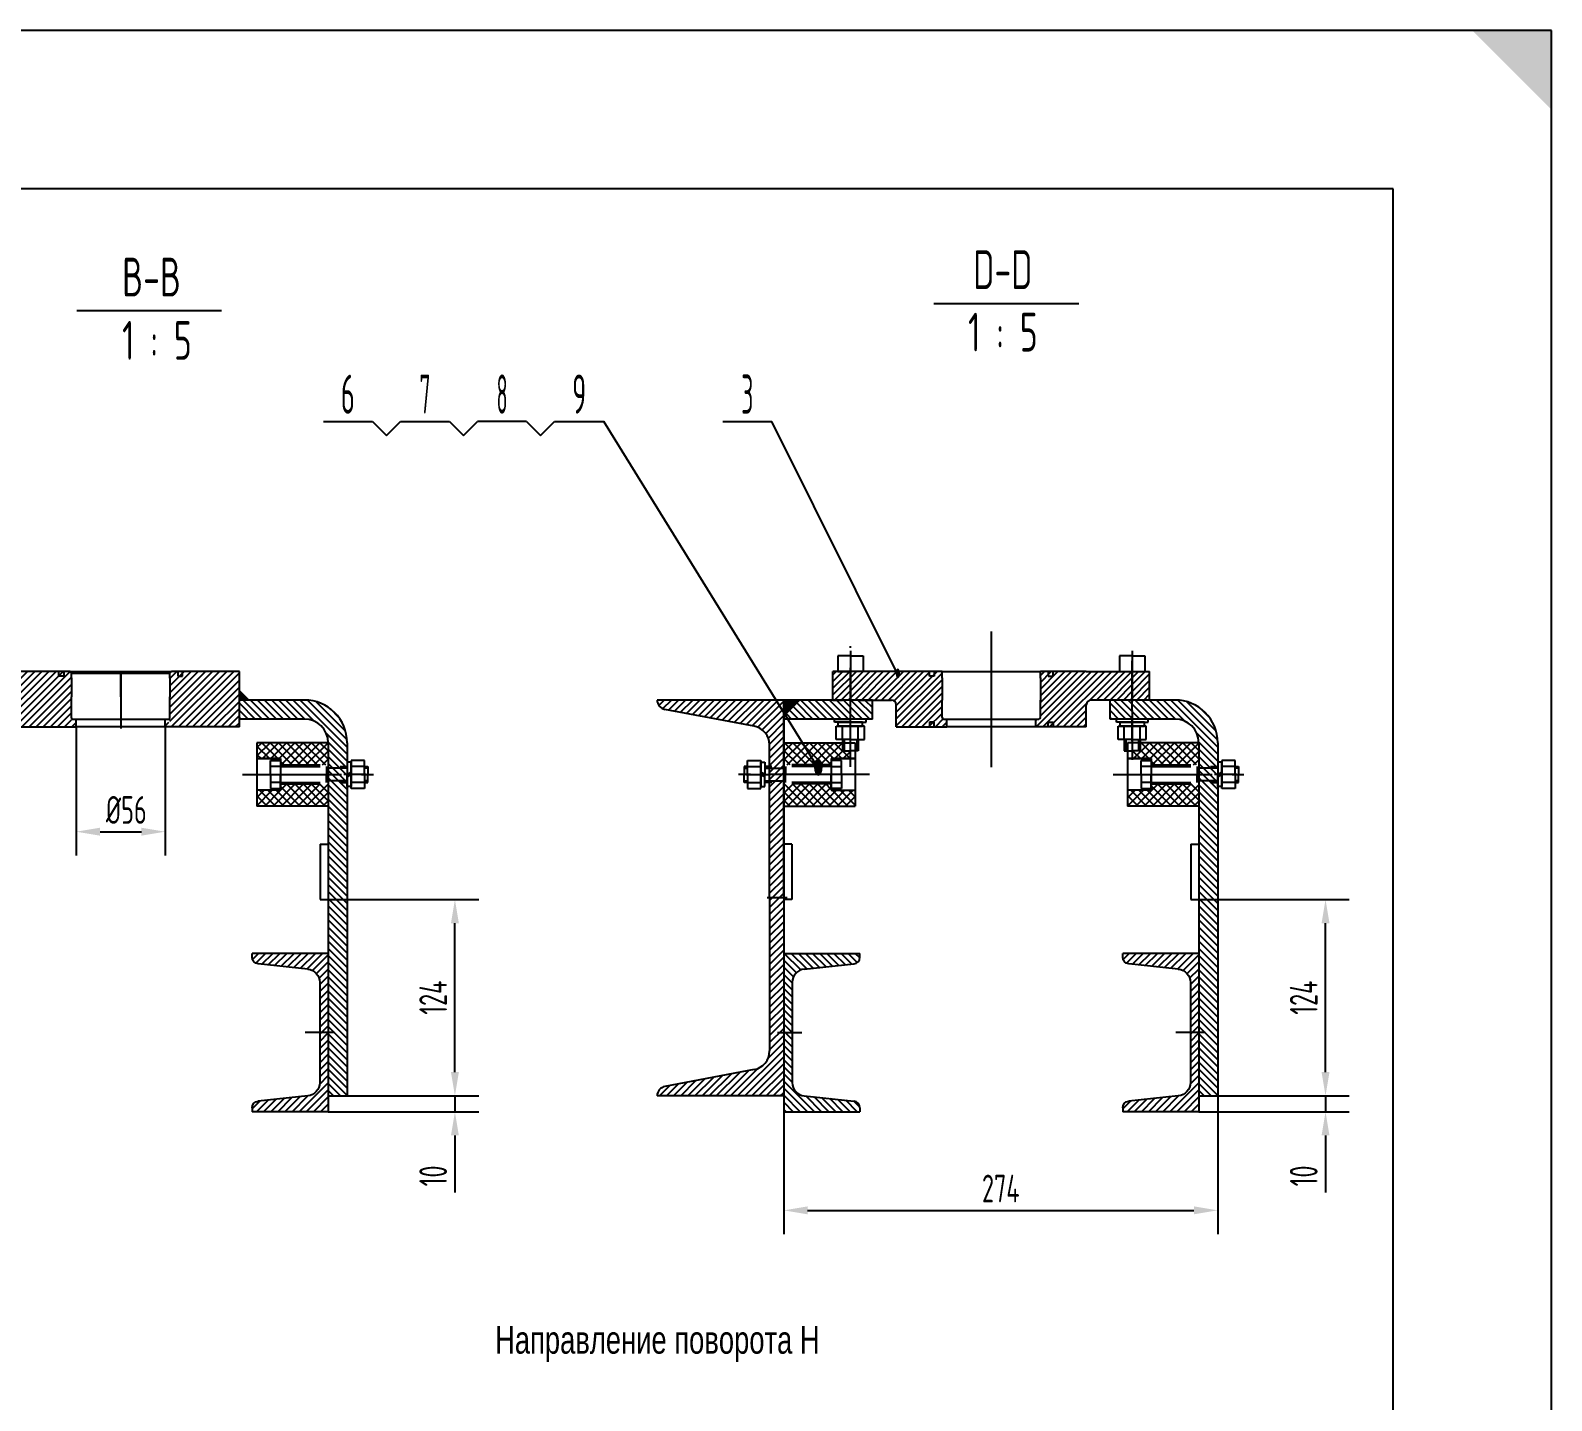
# Model space of a CAD drawing. Header units: millimetres. Extents: x 0 to 12615, y 0 to 8910.
# Drawn here: x 9733 to 12615, y 6314 to 8910 of the extents above; entities that cross this region are included whole.
import ezdxf
from ezdxf.enums import TextEntityAlignment as Align

# ---------------------------------------------------------------- set-up
doc = ezdxf.new("R2010")
doc.units = ezdxf.units.MM
doc.header["$LTSCALE"] = 150
doc.linetypes.add('F', pattern=[0.75, 0.5, -0.25])
doc.linetypes.add('G', pattern=[2, 1.25, -0.25, 0.25, -0.25])
for name, color, linetype in [('01', 7, 'Continuous'), ('02', 1, 'Continuous'), ('04', 2, 'F'), ('05', 4, 'G'), ('08', 1, 'Continuous'), ('10', 1, 'Continuous'), ('11', 3, 'Continuous')]:
    doc.layers.add(name, color=color, linetype=linetype)
doc.styles.get("Standard").update_dxf_attribs({"font": 'isocp', "width": 0.707, "bigfont": 'intecad.shx'})
doc.dimstyles.new('INTE', dxfattribs={"dimscale": 15, "dimtxt": 3.5, "dimasz": 3, "dimexe": 3, "dimexo": 0, "dimgap": 1, "dimtad": 1, "dimdsep": 46, "dimtxsty": 'Standard', "dimcen": 0, "dimclrd": 1, "dimclre": 1, "dimclrt": 3, "dimaunit": 1, "dimadec": 0, "dimazin": 0, "dimtfac": 1, "dimtmove": 0, "dimatfit": 0, "dimfxl": 1, "dimarcsym": 0})
pattern_1 = [(45, (-130778.816, -23984.272), (-6.7351921, 6.7351921), [])]
pattern_2 = [(135, (-2130.604, 4194.503), (-6.735192, -6.735192), [])]
pattern_3 = [(45, (-2130.604, 4194.503), (-6.735192, 6.735192), [])]
pattern_4 = [(45, (-17047.381, -4713.296), (-7.857724, 7.857724), []), (135, (-17047.381, -4713.296), (-7.857724, -7.857724), [])]

# ---------------------------------------------------------------- blocks, each defined once
blk = doc.blocks.new('槽钢')
at = {"layer": '01', "color": 7, "linetype": 'Continuous'}
for p, q in [((0, 50), (0, -50)), ((0, 50), (48, 50)), ((0, 50), (48, 50)), ((48, 47.52), (48, 50)), ((5.3, 31.61), (5.3, -31.61)), ((48, -47.52), (48, -50)), ((0, -50), (48, -50))]:
    blk.add_line(p, q, dxfattribs=at)
at = {"layer": '01'}
for p, q in [((12.92, 40.06), (44.24, 43.34)), ((12.92, -40.06), (44.24, -43.34))]:
    blk.add_line(p, q, dxfattribs=at)
for centre, radius, start, end in [((13.8, 31.61), 8.5, 95.97618, 180), ((43.8, 47.52), 4.2, 275.97618, 0), ((13.8, -31.61), 8.5, 180, 264.02382), ((43.8, -47.52), 4.2, 0, 84.02382)]:
    blk.add_arc(centre, radius, start, end, dxfattribs=at)
at = {"layer": '05', "color": 4, "linetype": 'G'}
blk.add_line((-3.96, 0), (11.36, 0), dxfattribs=at)
blk = doc.blocks.new('*D165')
at = {"layer": '08', "color": 1, "lineweight": -2}
for p, q in [((10290, 7263.4), (10582.6, 7263.4)), ((10537.6, 6936.4), (10537.6, 7218.4)), ((10333.5, 6891.4), (10582.6, 6891.4))]:
    blk.add_line(p, q, dxfattribs=at)
at = {"layer": '08', "color": 1}
for points in [[(10530.1, 7218.4), (10545.1, 7218.4), (10537.6, 7263.4)], [(10530.1, 6936.4), (10545.1, 6936.4), (10537.6, 6891.4)]]:
    blk.add_solid(points, dxfattribs=at)
at = {"layer": 'Defpoints', "color": 0}
for p in [(10290, 7263.4), (10537.6, 7263.4), (10333.5, 6891.4)]:
    blk.add_point(p, dxfattribs=at)
at = {"layer": '08', "color": 3, "insert": (10496.4, 7077.4), "char_height": 52.5, "attachment_point": 5, "rotation": 90}
blk.add_mtext('124', dxfattribs=at)
blk = doc.blocks.new('*D166')
at = {"layer": '08', "color": 1, "lineweight": -2}
for p, q in [((10537.6, 6936.4), (10537.6, 6981.4)), ((10333.5, 6891.4), (10582.6, 6891.4)), ((10537.6, 6891.4), (10537.6, 6861.4)), ((10297.5, 6861.4), (10582.6, 6861.4)), ((10537.6, 6816.4), (10537.6, 6708))]:
    blk.add_line(p, q, dxfattribs=at)
at = {"layer": '08', "color": 1}
for points in [[(10530.1, 6936.4), (10545.1, 6936.4), (10537.6, 6891.4)], [(10530.1, 6816.4), (10545.1, 6816.4), (10537.6, 6861.4)]]:
    blk.add_solid(points, dxfattribs=at)
at = {"layer": 'Defpoints', "color": 0}
for p in [(10333.5, 6891.4), (10297.5, 6861.4), (10537.6, 6861.4)]:
    blk.add_point(p, dxfattribs=at)
at = {"layer": '08', "color": 3, "insert": (10496.4, 6739.7), "char_height": 52.5, "attachment_point": 5, "rotation": 90}
blk.add_mtext('10', dxfattribs=at)
blk = doc.blocks.new('*D122')
at = {"layer": '08', "color": 1, "lineweight": -2}
for p, q in [((9820.3, 7590.4), (9820.3, 7346.9)), ((9988.7, 7590.4), (9988.7, 7346.9)), ((9865.3, 7391.9), (9943.7, 7391.9))]:
    blk.add_line(p, q, dxfattribs=at)
at = {"layer": '08', "color": 1}
for points in [[(9865.3, 7399.4), (9865.3, 7384.4), (9820.3, 7391.9)], [(9943.7, 7399.4), (9943.7, 7384.4), (9988.7, 7391.9)]]:
    blk.add_solid(points, dxfattribs=at)
at = {"layer": 'Defpoints', "color": 0}
for p in [(9820.3, 7590.4), (9988.7, 7590.4), (9988.7, 7391.9)]:
    blk.add_point(p, dxfattribs=at)
at = {"layer": '08', "color": 3, "insert": (9904.5, 7433.1), "char_height": 52.5, "attachment_point": 5}
blk.add_mtext(' %%c56  ', dxfattribs=at)
blk = doc.blocks.new('*U85')
at = {"layer": '01'}
for p, q in [((0, 125), (80, 125)), ((0, 0), (0, 125)), ((18.77, 108.45), (75.11, 119.1)), ((9, 0), (9, 96.66)), ((0, 0), (0, -125)), ((9, 0), (9, -96.66)), ((18.77, -108.45), (75.11, -119.1)), ((0, -125), (80, -125))]:
    blk.add_line(p, q, dxfattribs=at)
for centre, radius, start, end in [((74, 125), 6, 280.70564, 0), ((21, 96.66), 12, 100.70564, 180), ((21, -96.66), 12, 180, 259.29436), ((74, -125), 6, 360, 79.29436)]:
    blk.add_arc(centre, radius, start, end, dxfattribs=at)
at = {"layer": '05'}
blk.add_line((-2.07, 0), (10.62, 0), dxfattribs=at)
blk = doc.blocks.new('*D187')
at = {"layer": '08', "color": 1, "lineweight": -2}
for p, q in [((11939.1, 7263.4), (12231.8, 7263.4)), ((12186.8, 6936.4), (12186.8, 7218.4)), ((11982.6, 6891.4), (12231.8, 6891.4))]:
    blk.add_line(p, q, dxfattribs=at)
at = {"layer": '08', "color": 1}
for points in [[(12179.3, 7218.4), (12194.3, 7218.4), (12186.8, 7263.4)], [(12179.3, 6936.4), (12194.3, 6936.4), (12186.8, 6891.4)]]:
    blk.add_solid(points, dxfattribs=at)
at = {"layer": 'Defpoints', "color": 0}
for p in [(11939.1, 7263.4), (12186.8, 7263.4), (11982.6, 6891.4)]:
    blk.add_point(p, dxfattribs=at)
at = {"layer": '08', "color": 3, "insert": (12145.5, 7077.4), "char_height": 52.5, "attachment_point": 5, "rotation": 90}
blk.add_mtext('124', dxfattribs=at)
blk = doc.blocks.new('*D188')
at = {"layer": '08', "color": 1, "lineweight": -2}
for p, q in [((12186.8, 6936.4), (12186.8, 6981.4)), ((11982.6, 6891.4), (12231.8, 6891.4)), ((12186.8, 6891.4), (12186.8, 6861.4)), ((11946.6, 6861.4), (12231.8, 6861.4)), ((12186.8, 6816.4), (12186.8, 6708))]:
    blk.add_line(p, q, dxfattribs=at)
at = {"layer": '08', "color": 1}
for points in [[(12179.3, 6936.4), (12194.3, 6936.4), (12186.8, 6891.4)], [(12179.3, 6816.4), (12194.3, 6816.4), (12186.8, 6861.4)]]:
    blk.add_solid(points, dxfattribs=at)
at = {"layer": 'Defpoints', "color": 0}
for p in [(11982.6, 6891.4), (11946.6, 6861.4), (12186.8, 6861.4)]:
    blk.add_point(p, dxfattribs=at)
at = {"layer": '08', "color": 3, "insert": (12145.5, 6739.7), "char_height": 52.5, "attachment_point": 5, "rotation": 90}
blk.add_mtext('10', dxfattribs=at)
blk = doc.blocks.new('*U186')
at = {"layer": '01'}
for p, q in [((-8.4, 0), (-8.4, 8.89)), ((-8.4, 8.89), (0, 8.89)), ((-8.4, 5), (0, 5)), ((0, 8.89), (0, 0)), ((0, -8.89), (0, 0)), ((-8.4, 0), (-8.4, -8.89)), ((-8.4, -5), (0, -5)), ((-8.4, -8.89), (0, -8.89))]:
    blk.add_line(p, q, dxfattribs=at)
at = {"layer": '05'}
blk.add_line((-9.45, 0), (1.05, 0), dxfattribs=at)
blk = doc.blocks.new('*D209')
at = {"layer": '08', "color": 1, "lineweight": -2}
for p, q in [((11982.6, 6891.4), (11982.6, 6629.5)), ((11160.6, 6861.4), (11160.6, 6629.5)), ((11205.6, 6674.5), (11937.6, 6674.5))]:
    blk.add_line(p, q, dxfattribs=at)
at = {"layer": '08', "color": 1}
for points in [[(11205.6, 6682), (11205.6, 6667), (11160.6, 6674.5)], [(11937.6, 6682), (11937.6, 6667), (11982.6, 6674.5)]]:
    blk.add_solid(points, dxfattribs=at)
at = {"layer": 'Defpoints', "color": 0}
for p in [(11982.6, 6891.4), (11160.6, 6861.4), (11982.6, 6674.5)]:
    blk.add_point(p, dxfattribs=at)
at = {"layer": '08', "color": 3, "insert": (11571.6, 6715.8), "char_height": 52.5, "attachment_point": 5}
blk.add_mtext('274', dxfattribs=at)
blk = doc.blocks.new('*U227')
at = {"layer": '01'}
for points in [[(821, 574), (20, 574)], [(821, 20), (821, 574)]]:
    blk.add_lwpolyline(points, dxfattribs=at)
blk.add_solid([(841, 584), (841, 594), (831, 594)], dxfattribs=at)
at = {"layer": '02'}
for points in [[(841, 594), (0, 594)], [(841, 0), (841, 594)]]:
    blk.add_lwpolyline(points, dxfattribs=at)

msp = doc.modelspace()

# ---------------------------------------------------------------- hatches: boundary and pattern name
at = {"layer": '02', "linetype": 'Continuous'}
h = msp.add_hatch(dxfattribs=at)
h.set_pattern_fill('_USER', color=1, scale=9, angle=45, style=0, pattern_type=0)
h.set_pattern_definition([(45, (-20034.143, -4621.343), (-6.363961, 6.363961), [])])
h.paths.add_polyline_path([(11286.644, 7695.388), (11286.644, 7641.388), (11328.644, 7641.388), (11364.644, 7641.388, -0.41421356), (11373.644, 7632.388), (11373.644, 7590.388), (11469.415, 7590.388), (11469.415, 7605.383), (11463.644, 7605.383, -0.41421356), (11460.644, 7608.383), (11460.644, 7641.383), (11460.644, 7683.383), (11460.644, 7695.388)])
h.paths.add_polyline_path([(11253.644, 7641.388), (11271.644, 7641.388), (11286.644, 7641.388), (11286.644, 7695.388), (11262.644, 7695.388), (11253.644, 7695.388)])
h.paths.add_polyline_path([(11646.644, 7695.388), (11646.644, 7683.083), (11646.644, 7641.383), (11646.644, 7608.383, -0.41421356), (11643.644, 7605.383), (11637.874, 7605.383), (11637.874, 7590.388), (11733.644, 7590.388), (11733.644, 7632.388, -0.41421356), (11742.644, 7641.388), (11805.644, 7641.388), (11820.644, 7641.388), (11820.644, 7695.388), (11733.644, 7695.388)])
h.paths.add_polyline_path([(11820.901, 7641.388), (11853.644, 7641.388), (11853.644, 7695.388), (11820.765, 7695.388)])
at = {"layer": '10'}
h = msp.add_hatch(dxfattribs=at)
h.set_pattern_fill('ANSI31', color=256, scale=3, style=0)
h.set_pattern_definition(pattern_1)
h.paths.add_polyline_path([(9811.483, 7641.383), (9811.483, 7683.383), (9811.483, 7695.388), (9679.483, 7695.388), (9679.483, 7590.388), (9820.253, 7590.388), (9820.253, 7599.383), (9811.483, 7599.383)])
h = msp.add_hatch(dxfattribs=at)
h.set_pattern_fill('ANSI31', color=256, scale=3, style=0)
h.set_pattern_definition(pattern_1)
h.paths.add_polyline_path([(10129.483, 7695.388), (9997.483, 7695.388), (9997.483, 7683.083), (9997.483, 7641.383), (9997.483, 7599.383), (9988.712, 7599.383), (9988.712, 7590.388), (10129.483, 7590.388)])
h = msp.add_hatch(dxfattribs=at)
h.set_pattern_fill('ANSI31', color=256, scale=3, angle=90, style=0)
h.set_pattern_definition([(135, (-3779.765, 4194.503), (-6.735192, -6.735192), [])])
h.paths.add_polyline_path([(9679.483, 7641.388), (9541.483, 7641.388), (9511.483, 7611.388), (9511.483, 7605.388), (9679.483, 7605.388)])
h.paths.add_polyline_path([(10252.483, 7641.388), (10129.483, 7641.388), (10129.483, 7605.388), (10252.483, 7605.388, -0.41421356), (10297.483, 7560.388), (10297.483, 6891.388), (10333.483, 6891.388), (10333.483, 7560.388, 0.41421356)])
for points in [[(10129.483, 7658.88), (10147.192, 7641.388), (10129.483, 7641.388)], [(11160.644, 7611.388), (11190.644, 7641.388), (11160.644, 7641.388)]]:
    msp.add_hatch(color=256, dxfattribs=at).paths.add_polyline_path(points)
h = msp.add_hatch(dxfattribs=at)
h.set_pattern_fill('ANSI31', color=256, scale=3, style=0)
h.set_pattern_definition(pattern_3)
h.paths.add_polyline_path([(11160.644, 7641.388), (10920.644, 7641.388, 0.36048732), (10935.3, 7623.701), (11104.332, 7591.745, -0.36048732), (11133.644, 7556.372), (11133.644, 7266.388), (11160.644, 7266.388)])
h.paths.add_polyline_path([(11160.644, 7266.388), (11133.644, 7266.388), (11133.644, 6976.404, -0.36048732), (11104.332, 6941.031), (10935.3, 6909.075, 0.36048511), (10920.644, 6891.388, 0.00000196), (10920.644, 6891.388), (11160.644, 6891.388)])
h = msp.add_hatch(dxfattribs=at)
h.set_pattern_fill('ANSI31', color=256, scale=3, angle=90, style=0)
h.set_pattern_definition(pattern_2)
h.paths.add_polyline_path([(11328.644, 7641.388), (11190.644, 7641.388), (11160.644, 7611.388), (11160.644, 7605.388), (11328.644, 7605.388)])
h.paths.add_polyline_path([(11901.644, 7641.388), (11778.644, 7641.388), (11778.644, 7605.388), (11901.644, 7605.388, -0.41421356), (11946.644, 7560.388), (11946.644, 6891.388), (11982.644, 6891.388), (11982.644, 7560.388, 0.41421356)])
h = msp.add_hatch(dxfattribs=at)
h.set_pattern_fill('ANSI37', color=256, scale=3.5, style=0)
h.set_pattern_definition(pattern_4)
h.paths.add_polyline_path([(10297.483, 7560.388), (10162.483, 7560.388), (10162.483, 7530.388), (10207.483, 7530.388), (10207.483, 7518.388), (10297.483, 7518.388)])
h.paths.add_polyline_path([(10297.483, 7482.388), (10207.483, 7482.388), (10207.483, 7470.388), (10162.483, 7470.388), (10162.483, 7440.388), (10297.483, 7440.388)])
h = msp.add_hatch(dxfattribs=at)
h.set_pattern_fill('ANSI37', color=256, scale=3.5, style=0)
h.set_pattern_definition(pattern_4)
h.paths.add_polyline_path([(11946.644, 7560.388), (11835.644, 7560.388), (11835.644, 7545.388), (11821.142, 7545.388), (11821.18, 7530.388), (11856.644, 7530.388), (11856.644, 7518.388), (11946.644, 7518.388)])
h.paths.add_polyline_path([(11946.644, 7482.388), (11856.644, 7482.388), (11856.644, 7470.388), (11811.644, 7470.388), (11811.644, 7440.388), (11946.644, 7440.388)])
h.paths.add_polyline_path([(11286.644, 7545.388), (11271.644, 7545.388), (11271.644, 7560.388), (11160.644, 7560.388), (11160.644, 7518.388), (11250.644, 7518.388), (11250.644, 7530.388), (11286.644, 7530.388)])
h.paths.add_polyline_path([(11295.644, 7470.388), (11250.644, 7470.388), (11250.644, 7482.388), (11160.644, 7482.388), (11160.644, 7440.388), (11295.644, 7440.388)])
h = msp.add_hatch(dxfattribs=at)
h.set_pattern_fill('ANSI31', color=256, scale=3, style=0)
h.set_pattern_definition([(45, (-3779.765, 4194.503), (-6.735192, 6.735192), [])])
h.paths.add_polyline_path([(10297.483, 7161.388), (10153.483, 7161.388), (10153.483, 7153.943, 0.38398331), (10164.771, 7141.411), (10258.738, 7131.575, -0.38398331), (10281.583, 7106.213), (10281.583, 7011.388), (10297.483, 7011.388)])
h.paths.add_polyline_path([(10297.483, 7011.388), (10281.583, 7011.388), (10281.583, 6916.563, -0.38398331), (10258.738, 6891.201), (10164.771, 6881.365, 0.38398331), (10153.483, 6868.833), (10153.483, 6861.388), (10297.483, 6861.388)])
h = msp.add_hatch(dxfattribs=at)
h.set_pattern_fill('ANSI31', color=256, scale=3, angle=90, style=0)
h.set_pattern_definition(pattern_2)
h.paths.add_polyline_path([(11304.644, 7153.943), (11304.644, 7161.388), (11160.644, 7161.388), (11160.644, 7011.388), (11176.544, 7011.388), (11176.544, 7106.213, -0.38398331), (11199.389, 7131.575), (11293.356, 7141.411, 0.38398331)])
h.paths.add_polyline_path([(11199.389, 6891.201, -0.38398331), (11176.544, 6916.563), (11176.544, 7011.388), (11160.644, 7011.388), (11160.644, 6891.388), (11160.644, 6861.388), (11304.644, 6861.388), (11304.644, 6868.833, 0.38398331), (11293.356, 6881.365)])
h = msp.add_hatch(dxfattribs=at)
h.set_pattern_fill('ANSI31', color=256, scale=3, style=0)
h.set_pattern_definition(pattern_3)
h.paths.add_polyline_path([(11946.644, 7161.388), (11802.644, 7161.388), (11802.644, 7153.943, 0.38398331), (11813.932, 7141.411), (11907.899, 7131.575, -0.38398331), (11930.744, 7106.213), (11930.744, 7011.388), (11946.644, 7011.388)])
h.paths.add_polyline_path([(11946.644, 7011.388), (11930.744, 7011.388), (11930.744, 6916.563, -0.38398331), (11907.899, 6891.201), (11813.932, 6881.365, 0.38398331), (11802.644, 6868.833), (11802.644, 6861.388), (11946.644, 6861.388)])

# ---------------------------------------------------------------- linework, layer by layer
for p, q in [((9811.483, 7683.383), (9811.483, 7647.383)), ((9997.483, 7683.383), (9997.483, 7647.383)), ((9811.483, 7606.883), (9811.483, 7647.383)), ((9997.483, 7606.883), (9997.483, 7647.383)), ((9956.983, 7605.383), (9995.983, 7605.383))]:
    msp.add_line(p, q)
msp.add_arc((9995.983, 7606.883), 1.5, 270, 0)
at = {"layer": '01'}
for p, q in [((11445.001, 8392.481), (11719.372, 8392.481)), ((9821.115, 8379.186), (10095.486, 8379.186)), ((11262.644, 7725.388), (11262.644, 7695.388)), ((11286.644, 7725.388), (11262.644, 7725.388)), ((11286.644, 7725.388), (11310.644, 7725.388)), ((11310.644, 7725.388), (11310.644, 7695.388)), ((11796.644, 7725.388), (11796.644, 7695.388)), ((11820.644, 7725.388), (11796.644, 7725.388)), ((11820.644, 7725.388), (11844.644, 7725.388)), ((11844.644, 7725.388), (11844.644, 7695.388)), ((9811.483, 7692.388), (9808.483, 7695.388)), ((9808.483, 7695.388), (10000.483, 7695.388)), ((9997.483, 7692.388), (10000.483, 7695.388)), ((11262.644, 7695.388), (11286.644, 7695.388)), ((11310.644, 7695.388), (11286.644, 7695.388)), ((9811.483, 7683.083), (9811.483, 7692.388)), ((9811.483, 7692.388), (9997.483, 7692.388)), ((9997.483, 7683.083), (9997.483, 7692.388)), ((10147.192, 7641.388), (10129.483, 7658.88)), ((11190.644, 7641.388), (11160.644, 7611.388)), ((11253.644, 7641.388), (11271.644, 7641.388)), ((11301.644, 7641.388), (11364.644, 7641.388)), ((11328.644, 7605.388), (11328.644, 7641.388)), ((11778.644, 7605.388), (11778.644, 7641.388)), ((11853.644, 7641.388), (11835.644, 7641.388)), ((9679.483, 7590.388), (9820.253, 7590.388)), ((9812.983, 7605.383), (9988.712, 7605.383)), ((9820.253, 7590.388), (9820.253, 7605.383)), ((9988.712, 7590.388), (9820.253, 7590.388)), ((9988.712, 7590.388), (9988.712, 7605.383)), ((10129.483, 7590.388), (9988.712, 7590.388)), ((11256.644, 7605.388), (11286.644, 7605.388)), ((11256.644, 7599.388), (11256.644, 7605.388)), ((11286.644, 7599.388), (11256.644, 7599.388)), ((11263.544, 7599.388), (11286.644, 7599.388)), ((11263.544, 7591.588), (11263.544, 7599.388)), ((11286.644, 7591.588), (11263.544, 7591.588)), ((11316.644, 7605.388), (11286.644, 7605.388)), ((11286.644, 7599.388), (11316.644, 7599.388)), ((11309.744, 7599.388), (11286.644, 7599.388)), ((11286.644, 7591.588), (11309.744, 7591.588)), ((11309.744, 7591.588), (11309.744, 7599.388)), ((11316.644, 7599.388), (11316.644, 7605.388)), ((11373.644, 7590.388), (11469.415, 7590.388)), ((11733.644, 7590.388), (11637.874, 7590.388)), ((11790.644, 7599.388), (11790.644, 7605.388)), ((11820.644, 7599.388), (11790.644, 7599.388)), ((11797.544, 7599.388), (11820.644, 7599.388)), ((11797.544, 7591.588), (11797.544, 7599.388)), ((11820.644, 7591.588), (11797.544, 7591.588)), ((11850.644, 7605.388), (11820.644, 7605.388)), ((11843.744, 7599.388), (11820.644, 7599.388)), ((11820.644, 7599.388), (11850.644, 7599.388)), ((11820.644, 7591.588), (11843.744, 7591.588)), ((11843.744, 7591.588), (11843.744, 7599.388)), ((11850.644, 7599.388), (11850.644, 7605.388)), ((11271.644, 7566.388), (11271.644, 7545.388)), ((11301.644, 7566.388), (11301.644, 7545.388)), ((11805.644, 7566.388), (11805.644, 7545.388)), ((11835.644, 7566.388), (11835.644, 7545.388)), ((11271.644, 7545.388), (11286.644, 7545.388)), ((11301.644, 7545.388), (11286.644, 7545.388)), ((11805.644, 7545.388), (11820.644, 7545.388)), ((11835.644, 7545.388), (11820.644, 7545.388)), ((10282.483, 7368.388), (10297.483, 7368.388)), ((11175.644, 7368.388), (11160.644, 7368.388)), ((11931.644, 7368.388), (11946.644, 7368.388)), ((10282.483, 7263.388), (10297.483, 7263.388)), ((11175.644, 7263.388), (11160.644, 7263.388)), ((11931.644, 7263.388), (11946.644, 7263.388))]:
    msp.add_line(p, q, dxfattribs=at)
at = {"layer": '01', "color": 7, "linetype": 'Continuous'}
for p, q in [((9808.483, 7695.388), (9679.483, 7695.388)), ((9787.483, 7686.379), (9787.483, 7695.393)), ((9796.483, 7695.393), (9796.483, 7686.379)), ((10129.483, 7695.388), (10000.483, 7695.388)), ((10012.483, 7695.393), (10012.483, 7686.379)), ((10021.483, 7686.379), (10021.483, 7695.393)), ((10129.483, 7590.388), (10129.483, 7695.388)), ((11460.644, 7695.388), (11253.644, 7695.388)), ((11253.644, 7641.388), (11253.644, 7695.388)), ((11436.644, 7686.379), (11436.644, 7695.393)), ((11445.644, 7695.393), (11445.644, 7686.379)), ((11460.644, 7683.083), (11460.644, 7695.388)), ((11460.644, 7695.388), (11646.644, 7695.388)), ((11733.644, 7695.388), (11646.644, 7695.388)), ((11646.644, 7683.083), (11646.644, 7695.388)), ((11661.644, 7695.393), (11661.644, 7686.379)), ((11670.644, 7686.379), (11670.644, 7695.393)), ((11733.644, 7695.388), (11853.644, 7695.388)), ((11853.644, 7641.388), (11853.644, 7695.388)), ((9796.483, 7686.379), (9787.483, 7686.379)), ((10012.483, 7686.379), (10021.483, 7686.379)), ((11445.644, 7686.379), (11436.644, 7686.379)), ((11460.644, 7683.383), (11460.644, 7641.383)), ((11646.644, 7683.383), (11646.644, 7641.383)), ((11661.644, 7686.379), (11670.644, 7686.379)), ((10252.483, 7641.388), (10129.483, 7641.388)), ((11328.644, 7641.388), (11160.644, 7641.388)), ((11160.644, 7641.388), (11160.644, 7605.388)), ((11160.644, 7641.388), (11160.644, 6891.388)), ((11460.644, 7608.383), (11460.644, 7641.383)), ((11646.644, 7608.383), (11646.644, 7641.383)), ((11805.644, 7641.388), (11742.644, 7641.388)), ((11901.644, 7641.388), (11778.644, 7641.388)), ((11373.644, 7590.388), (11373.644, 7632.388)), ((11733.644, 7590.388), (11733.644, 7632.388)), ((10252.483, 7605.388), (10129.483, 7605.388)), ((11328.644, 7605.388), (11160.644, 7605.388)), ((11445.644, 7599.407), (11436.644, 7599.407)), ((11436.644, 7599.407), (11436.644, 7590.393)), ((11445.644, 7590.393), (11445.644, 7599.407)), ((11463.644, 7605.383), (11469.415, 7605.383)), ((11469.415, 7590.388), (11469.415, 7605.383)), ((11469.415, 7605.383), (11643.644, 7605.383)), ((11637.874, 7590.388), (11469.415, 7590.388)), ((11637.874, 7590.388), (11637.874, 7605.383)), ((11661.644, 7590.393), (11661.644, 7599.407)), ((11661.644, 7599.407), (11670.644, 7599.407)), ((11670.644, 7599.407), (11670.644, 7590.393)), ((11901.644, 7605.388), (11778.644, 7605.388)), ((10162.483, 7560.388), (10162.483, 7440.388)), ((10297.483, 7560.388), (10162.483, 7560.388)), ((10297.483, 7560.388), (10297.483, 6891.388)), ((10333.483, 7560.388), (10333.483, 6891.388)), ((11160.644, 7560.388), (11295.644, 7560.388)), ((11295.644, 7560.388), (11295.644, 7440.388)), ((11811.644, 7560.388), (11811.644, 7440.388)), ((11946.644, 7560.388), (11811.644, 7560.388)), ((11946.644, 7560.388), (11946.644, 6891.388)), ((11982.644, 7560.388), (11982.644, 6891.388)), ((10333.483, 7523.488), (10333.483, 7500.388)), ((10341.283, 7523.488), (10333.483, 7523.488)), ((10341.283, 7527.043), (10341.283, 7500.388)), ((10366.483, 7527.043), (10341.283, 7527.043)), ((10341.283, 7500.388), (10341.283, 7523.488)), ((10366.483, 7500.388), (10366.483, 7527.043)), ((11091.644, 7500.388), (11091.644, 7527.043)), ((11091.644, 7527.043), (11116.844, 7527.043)), ((11116.844, 7527.043), (11116.844, 7500.388)), ((11116.844, 7523.488), (11124.644, 7523.488)), ((11116.844, 7500.388), (11116.844, 7523.488)), ((11124.644, 7523.488), (11124.644, 7500.388)), ((11982.644, 7523.488), (11982.644, 7500.388)), ((11990.444, 7523.488), (11982.644, 7523.488)), ((11990.444, 7527.043), (11990.444, 7500.388)), ((12015.644, 7527.043), (11990.444, 7527.043)), ((11990.444, 7500.388), (11990.444, 7523.488)), ((12015.644, 7500.388), (12015.644, 7527.043)), ((10347.573, 7500.388), (10327.196, 7500.388)), ((10333.483, 7500.388), (10341.283, 7504.891)), ((10333.483, 7477.288), (10333.483, 7500.388)), ((10341.283, 7500.388), (10333.483, 7495.885)), ((10369.638, 7500.388), (10338.128, 7500.388)), ((10366.483, 7515.388), (10341.283, 7515.388)), ((10341.283, 7473.733), (10341.283, 7500.388)), ((10341.283, 7500.388), (10341.283, 7477.288)), ((10366.483, 7515.388), (10372.483, 7515.388)), ((10366.483, 7500.388), (10366.483, 7473.733)), ((10372.483, 7515.388), (10372.483, 7500.388)), ((10372.483, 7485.388), (10372.483, 7500.388)), ((11091.644, 7515.388), (11085.644, 7515.388)), ((11085.644, 7515.388), (11085.644, 7500.388)), ((11085.644, 7485.388), (11085.644, 7500.388)), ((11088.489, 7500.388), (11119.999, 7500.388)), ((11091.644, 7515.388), (11116.844, 7515.388)), ((11091.644, 7500.388), (11091.644, 7473.733)), ((11110.554, 7500.388), (11130.931, 7500.388)), ((11124.644, 7500.388), (11116.844, 7504.891)), ((11116.844, 7473.733), (11116.844, 7500.388)), ((11116.844, 7500.388), (11124.644, 7495.885)), ((11116.844, 7500.388), (11116.844, 7477.288)), ((11124.644, 7477.288), (11124.644, 7500.388)), ((11996.734, 7500.388), (11976.357, 7500.388)), ((11982.644, 7500.388), (11990.444, 7504.891)), ((11982.644, 7477.288), (11982.644, 7500.388)), ((11990.444, 7500.388), (11982.644, 7495.885)), ((12018.799, 7500.388), (11987.289, 7500.388)), ((12015.644, 7515.388), (11990.444, 7515.388)), ((11990.444, 7473.733), (11990.444, 7500.388)), ((11990.444, 7500.388), (11990.444, 7477.288)), ((12015.644, 7515.388), (12021.644, 7515.388)), ((12015.644, 7500.388), (12015.644, 7473.733)), ((12021.644, 7515.388), (12021.644, 7500.388)), ((12021.644, 7485.388), (12021.644, 7500.388)), ((10341.283, 7477.288), (10333.483, 7477.288)), ((10366.483, 7485.388), (10341.283, 7485.388)), ((10366.483, 7473.733), (10341.283, 7473.733)), ((10366.483, 7485.388), (10372.483, 7485.388)), ((11091.644, 7485.388), (11085.644, 7485.388)), ((11091.644, 7485.388), (11116.844, 7485.388)), ((11091.644, 7473.733), (11116.844, 7473.733)), ((11116.844, 7477.288), (11124.644, 7477.288)), ((11990.444, 7477.288), (11982.644, 7477.288)), ((12015.644, 7485.388), (11990.444, 7485.388)), ((12015.644, 7473.733), (11990.444, 7473.733)), ((12015.644, 7485.388), (12021.644, 7485.388)), ((10297.483, 7440.388), (10162.483, 7440.388)), ((11160.644, 7440.388), (11295.644, 7440.388)), ((11946.644, 7440.388), (11811.644, 7440.388)), ((10282.483, 7368.388), (10282.483, 7263.388)), ((11175.644, 7368.388), (11175.644, 7263.388)), ((11931.644, 7368.388), (11931.644, 7263.388)), ((10297.483, 6891.388), (10333.483, 6891.388)), ((11946.644, 6891.388), (11982.644, 6891.388))]:
    msp.add_line(p, q, dxfattribs=at)
for centre, radius, start, end in [((10252.483, 7560.388), 81, 0, 90), ((11742.644, 7632.388), 9, 90, 180), ((11901.644, 7560.388), 81, 0, 90), ((11463.644, 7608.383), 3, 180, 270), ((11643.644, 7608.383), 3, 270, 0), ((10252.483, 7560.388), 45, 0, 90), ((11901.644, 7560.388), 45, 0, 90)]:
    msp.add_arc(centre, radius, start, end, dxfattribs=at)
at = {"layer": '01'}
for centre, radius, start, end in [((11364.644, 7632.388), 9, 0, 90), ((9812.983, 7606.883), 1.5, 180, 270)]:
    msp.add_arc(centre, radius, start, end, dxfattribs=at)
at = {"layer": '02'}
for p, q in [((10288.371, 8168.81), (10381.371, 8168.81)), ((10381.371, 8168.81), (10407.888, 8142.294)), ((10407.888, 8142.294), (10434.404, 8168.81)), ((10434.404, 8168.81), (10527.404, 8168.81)), ((10527.404, 8168.81), (10553.921, 8142.294)), ((10553.921, 8142.294), (10580.437, 8168.81)), ((10673.437, 8168.81), (10580.437, 8168.81)), ((10673.437, 8168.81), (10699.954, 8142.294)), ((10699.954, 8142.294), (10726.47, 8168.81)), ((10726.47, 8168.81), (10819.47, 8168.81)), ((11225.981, 7512.232), (10819.47, 8168.81)), ((11045.023, 8168.81), (11138.023, 8168.81)), ((11376.645, 7689.952), (11138.023, 8168.81)), ((11274.644, 7566.388), (11274.644, 7545.388)), ((11298.644, 7566.388), (11298.644, 7545.388)), ((11808.644, 7566.388), (11808.644, 7545.388)), ((11832.644, 7566.388), (11832.644, 7545.388))]:
    msp.add_line(p, q, dxfattribs=at)
at = {"layer": '04', "color": 2, "linetype": 'F'}
for p, q in [((10207.483, 7530.388), (10162.483, 7530.388)), ((10162.483, 7530.388), (10207.483, 7530.388)), ((10188.283, 7527.043), (10207.483, 7527.043)), ((10188.283, 7500.388), (10188.283, 7527.043)), ((10207.483, 7530.388), (10207.483, 7470.388)), ((10207.483, 7527.043), (10207.483, 7500.388)), ((11250.644, 7530.388), (11295.644, 7530.388)), ((11295.644, 7530.388), (11250.644, 7530.388)), ((11250.644, 7530.388), (11250.644, 7470.388)), ((11250.644, 7527.043), (11250.644, 7500.388)), ((11269.844, 7527.043), (11250.644, 7527.043)), ((11269.844, 7500.388), (11269.844, 7527.043)), ((11856.644, 7530.388), (11811.644, 7530.388)), ((11811.644, 7530.388), (11856.644, 7530.388)), ((11837.444, 7527.043), (11856.644, 7527.043)), ((11837.444, 7500.388), (11837.444, 7527.043)), ((11856.644, 7530.388), (11856.644, 7470.388)), ((11856.644, 7527.043), (11856.644, 7500.388)), ((10207.483, 7515.388), (10188.283, 7515.388)), ((10188.283, 7500.388), (10188.283, 7473.733)), ((10207.483, 7518.388), (10297.483, 7518.388)), ((10207.483, 7515.388), (10333.483, 7515.388)), ((10207.483, 7473.733), (10207.483, 7500.388)), ((10294.483, 7515.388), (10294.483, 7500.388)), ((10333.483, 7512.388), (10294.483, 7512.388)), ((10294.483, 7485.388), (10294.483, 7500.388)), ((10372.483, 7512.388), (10366.483, 7512.388)), ((11085.644, 7512.388), (11091.644, 7512.388)), ((11250.644, 7515.388), (11124.644, 7515.388)), ((11124.644, 7512.388), (11163.644, 7512.388)), ((11250.644, 7518.388), (11160.644, 7518.388)), ((11163.644, 7515.388), (11163.644, 7500.388)), ((11163.644, 7485.388), (11163.644, 7500.388)), ((11250.644, 7515.388), (11269.844, 7515.388)), ((11250.644, 7473.733), (11250.644, 7500.388)), ((11269.844, 7500.388), (11269.844, 7473.733)), ((11856.644, 7515.388), (11837.444, 7515.388)), ((11837.444, 7500.388), (11837.444, 7473.733)), ((11856.644, 7518.388), (11946.644, 7518.388)), ((11856.644, 7515.388), (11982.644, 7515.388)), ((11856.644, 7473.733), (11856.644, 7500.388)), ((11943.644, 7515.388), (11943.644, 7500.388)), ((11982.644, 7512.388), (11943.644, 7512.388)), ((11943.644, 7485.388), (11943.644, 7500.388)), ((12021.644, 7512.388), (12015.644, 7512.388)), ((10207.483, 7470.388), (10162.483, 7470.388)), ((10207.483, 7485.388), (10188.283, 7485.388)), ((10188.283, 7473.733), (10207.483, 7473.733)), ((10207.483, 7485.388), (10333.483, 7485.388)), ((10207.483, 7482.388), (10297.483, 7482.388)), ((10333.483, 7488.388), (10294.483, 7488.388)), ((10372.483, 7488.388), (10366.483, 7488.388)), ((11085.644, 7488.388), (11091.644, 7488.388)), ((11124.644, 7488.388), (11163.644, 7488.388)), ((11250.644, 7485.388), (11124.644, 7485.388)), ((11250.644, 7482.388), (11160.644, 7482.388)), ((11250.644, 7485.388), (11269.844, 7485.388)), ((11269.844, 7473.733), (11250.644, 7473.733)), ((11250.644, 7470.388), (11295.644, 7470.388)), ((11856.644, 7470.388), (11811.644, 7470.388)), ((11856.644, 7485.388), (11837.444, 7485.388)), ((11837.444, 7473.733), (11856.644, 7473.733)), ((11856.644, 7485.388), (11982.644, 7485.388)), ((11856.644, 7482.388), (11946.644, 7482.388)), ((11982.644, 7488.388), (11943.644, 7488.388)), ((12021.644, 7488.388), (12015.644, 7488.388))]:
    msp.add_line(p, q, dxfattribs=at)
at = {"layer": '05', "color": 4, "linetype": 'G'}
for p, q in [((11553.644, 7771.22), (11553.644, 7613.618)), ((9904.483, 7695.388), (9904.483, 7590.393)), ((11553.644, 7695.388), (11553.644, 7590.393)), ((11553.644, 7641.383), (11553.644, 7514.387)), ((10135.468, 7500.388), (10383.129, 7500.388)), ((11322.659, 7500.388), (11074.997, 7500.388)), ((11784.629, 7500.388), (12032.291, 7500.388)), ((10300.108, 7011.388), (10254.151, 7011.388)), ((11949.269, 7011.388), (11903.312, 7011.388))]:
    msp.add_line(p, q, dxfattribs=at)
at = {"layer": '05'}
for p, q in [((11286.644, 7515.085), (11286.644, 7743.332)), ((11286.644, 7734.845), (11286.644, 7638.561)), ((11821.185, 7528.334), (11820.644, 7743.332)), ((11820.644, 7734.845), (11820.644, 7638.561)), ((9904.483, 7647.383), (9904.483, 7695.383)), ((9904.483, 7658.582), (9904.483, 7613.618)), ((9904.483, 7647.383), (9904.483, 7587.383)), ((11286.644, 7593.232), (11286.644, 7610.823)), ((11820.644, 7593.232), (11820.644, 7610.823)), ((11286.644, 7585.298), (11286.644, 7605.675)), ((11820.644, 7585.298), (11820.644, 7605.675))]:
    msp.add_line(p, q, dxfattribs=at)

# ---------------------------------------------------------------- block references
at = {"layer": '01', "xscale": 3, "yscale": 3, "zscale": 3, "rotation": 180}
msp.add_blockref('*U85', (11160.644, 7266.388), dxfattribs=at)
at = {"layer": '01', "yscale": 3, "zscale": 3}
for p, xscale in [((10297.483, 7011.388), -3), ((11160.644, 7011.388), 3), ((11946.644, 7011.388), -3)]:
    msp.add_blockref('槽钢', p, dxfattribs=dict(at, xscale=xscale))
at = {"layer": '04', "xscale": 15, "yscale": 15, "zscale": 15}
msp.add_blockref('*U227', (0, 0), dxfattribs=at)
at = {"layer": '05', "yscale": 3, "zscale": 3}
for p, xscale, rotation in [((11286.644, 7591.588), -3, 270), ((11820.644, 7591.588), 3, 90)]:
    msp.add_blockref('*U186', p, dxfattribs=dict(at, xscale=xscale, rotation=rotation))

# ---------------------------------------------------------------- texts
at = {"layer": '02', "width": 0.605172}
for height, p, p2 in [(15, (11372.145, 7682.452), (11381.145, 7682.452)), (30, (11216.981, 7497.232), (11234.981, 7497.232))]:
    msp.add_text('●', height=height, dxfattribs=at).set_placement(p, p2, align=Align.FIT)
at = {"layer": '04', "insert": (10613.635, 6455.474), "char_height": 52.5, "attachment_point": 1}
msp.add_mtext('{\\fArial|b0|i0|c204|p34;\\C3;Направление поворота Н}', dxfattribs=at)
at = {"layer": '11', "width": 0.707}
for s, p in [('B-B', (9907.234, 8383.889)), ('D-D', (11519.405, 8398.085)), ('1 : 5', (9907.234, 8263.892)), ('1 : 5', (11509.672, 8279.567))]:
    msp.add_text(s, height=73.5, dxfattribs=at).set_placement(p, align=Align.BOTTOM_LEFT)
at = {"layer": '11'}
for s, width, p, p2 in [('6', 0.600695, (10321.5, 8183.81), (10348.242, 8183.81)), ('7', 0.514182, (10470.406, 8183.81), (10491.402, 8183.81)), ('8', 0.514182, (10616.439, 8183.81), (10637.435, 8183.81)), ('9', 0.579528, (10759.597, 8183.81), (10786.343, 8183.81)), ('3', 0.527686, (11079.937, 8183.81), (11103.108, 8183.81))]:
    msp.add_text(s, height=74.246, dxfattribs=dict(at, width=width)).set_placement(p, p2, align=Align.FIT)

# ---------------------------------------------------------------- dimensions: what is measured, and where the dimension line sits
at = {"layer": '08'}
for base, p1, p2, text, override, picture, middle in [((9988.712, 7391.882), (9820.253, 7590.388), (9988.712, 7590.388), ' %%c56  ', {"dimgap": 1, "dimdec": 2, "dimzin": 8, "dimpost": ' %%c<>  ', "dimtol": 0, "dimlim": 0, "dimtp": 0, "dimtm": 0, "dimtfac": 0.7}, '*D122', (9904.483, 7433.132)), ((11982.644, 6674.502), (11160.644, 6861.388), (11982.644, 6891.388), '274', {"dimgap": 1, "dimdec": 2, "dimzin": 8, "dimpost": '<>', "dimtol": 0, "dimlim": 0, "dimtp": 0, "dimtm": 0, "dimtfac": 0.7}, '*D209', (11571.644, 6715.757))]:
    dim = msp.add_linear_dim(base=base, p1=p1, p2=p2, text=text, dimstyle='INTE', override=override, dxfattribs=at)
    dim.commit()
    dim.dimension.update_dxf_attribs({"geometry": picture, "text_midpoint": middle})
for base, p1, p2, text, picture, middle in [((10537.624, 7263.388), (10333.483, 6891.388), (10289.983, 7263.388), '124', '*D165', (10496.369, 7077.388)), ((12186.785, 7263.388), (11982.644, 6891.388), (11939.144, 7263.388), '124', '*D187', (12145.53, 7077.388)), ((10537.624, 6861.388), (10333.483, 6891.388), (10297.483, 6861.388), '10', '*D166', (10496.374, 6739.671)), ((12186.785, 6861.388), (11982.644, 6891.388), (11946.644, 6861.388), '10', '*D188', (12145.535, 6739.671))]:
    dim = msp.add_linear_dim(base=base, p1=p1, p2=p2, angle=90, text=text, dimstyle='INTE', override={"dimgap": 1, "dimdec": 2, "dimzin": 8, "dimpost": '<>', "dimtol": 0, "dimlim": 0, "dimtp": 0, "dimtm": 0, "dimtfac": 0.7}, dxfattribs=at)
    dim.commit()
    dim.dimension.update_dxf_attribs({"geometry": picture, "text_midpoint": middle})

doc.saveas('drawing.dxf')
